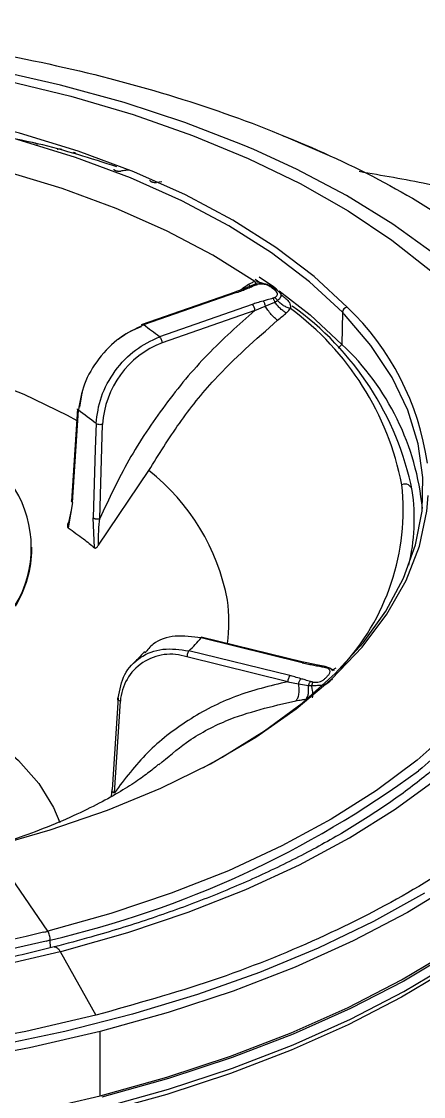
# Model space of a CAD drawing. Extents: x 939 to 1039, y 781 to 934.
# Drawn here: x 965.605 to 966.619, y 830.906 to 833.621 of the extents above; entities that cross this region are included whole.
import ezdxf

# ---------------------------------------------------------------- set-up
doc = ezdxf.new("R2010")
doc.units = 0
doc.header["$MEASUREMENT"] = 0
doc.layers.add('1', color=4, linetype='Continuous')

# ---------------------------------------------------------------- blocks, each defined once
blk = doc.blocks.new('Envoy')
at = {"layer": '1', "color": 3, "linetype": 'Continuous', "lineweight": 25}
for p, q in [((27.3049, 34.0413), (27.2922, 34.0401)), ((27.5407, 33.7955), (27.5524, 33.7876)), ((27.5146, 33.7725), (27.4896, 33.7628)), ((27.5366, 33.7817), (27.5143, 33.7724)), ((27.5239, 33.7821), (27.5282, 33.7782)), ((27.5438, 33.784), (27.5366, 33.7817)), ((27.5959, 33.7684), (27.5871, 33.7749)), ((27.49, 33.763), (27.253, 33.6802)), ((27.4938, 33.762), (27.2594, 33.6801)), ((27.5901, 33.7376), (27.5966, 33.7418)), ((27.607, 33.7552), (27.6058, 33.7562)), ((27.5334, 33.732), (27.2992, 33.6501)), ((27.5401, 33.7171), (27.3058, 33.6353)), ((27.5401, 33.7171), (27.5659, 33.7277)), ((27.5659, 33.7277), (27.5901, 33.7376)), ((27.7606, 33.7123), (27.7595, 33.631)), ((27.7499, 33.6216), (27.7595, 33.631)), ((27.0925, 33.4687), (27.0775, 33.2354)), ((27.0798, 33.2321), (27.0947, 33.4647)), ((27.1392, 33.4312), (27.1373, 33.3663)), ((27.1487, 33.1911), (27.1558, 33.4292)), ((27.1373, 33.3663), (27.1321, 33.1931)), ((27.1453, 33.1243), (27.2726, 33.3127)), ((27.0798, 33.2321), (27.0689, 33.1678)), ((27.0765, 33.2127), (27.0695, 33.1814)), ((27.1358, 33.1175), (27.1321, 33.1931)), ((27.942, 33.173), (27.9419, 33.1923)), ((26.9776, 33.1155), (26.9776, 33.1192)), ((27.662, 32.8287), (27.4041, 32.8921)), ((27.6592, 32.8274), (27.4047, 32.8899)), ((27.6281, 32.7947), (27.3737, 32.8572)), ((27.623, 32.7794), (27.3686, 32.8419)), ((27.662, 32.8287), (27.6624, 32.8286)), ((27.6907, 32.8226), (27.6624, 32.8286)), ((27.7168, 32.8175), (27.6904, 32.8226)), ((27.7238, 32.8156), (27.7168, 32.8175)), ((27.7256, 32.8144), (27.7183, 32.8157)), ((27.7395, 32.8087), (27.7377, 32.8076)), ((27.623, 32.7794), (27.6499, 32.7744)), ((27.6499, 32.7744), (27.6749, 32.7698)), ((27.6749, 32.7698), (27.6832, 32.7696)), ((27.1954, 32.7385), (27.1803, 32.5076)), ((27.6855, 32.739), (27.6861, 32.7424)), ((27.1856, 32.4991), (27.2007, 32.73)), ((27.1779, 32.4892), (27.1803, 32.5076)), ((27.0177, 32.1495), (26.8721, 32.3619)), ((27.0072, 32.1468), (26.9629, 32.1359)), ((27.0243, 32.1073), (27.024, 32.1271)), ((27.0491, 32.0979), (27.1391, 31.9374)), ((27.1501, 31.7338), (27.1495, 31.8958))]:
    blk.add_line(p, q, dxfattribs=at)
at = {"layer": '1', "color": 3, "linetype": 'Continuous', "lineweight": 25, "flags": 128}
for points in [[(27.5372, 34.123), (27.5085, 34.1352), (27.3634, 34.1914), (27.2102, 34.2416), (27.05, 34.2858), (26.8835, 34.3235), (26.7118, 34.3545), (26.536, 34.3788), (26.357, 34.3961), (26.1758, 34.4063), (25.9936, 34.4094), (25.8113, 34.4053), (25.6301, 34.3942), (25.4511, 34.376), (25.2752, 34.3509), (25.1035, 34.3189), (24.937, 34.2804)], [(24.9789, 34.27), (25.1449, 34.3078), (25.3161, 34.3388), (25.4915, 34.363), (25.6699, 34.38), (25.8504, 34.3898), (26.0317, 34.3924), (26.2128, 34.3877), (26.3925, 34.3757), (26.5698, 34.3566), (26.7435, 34.3304), (26.9127, 34.2973), (27.0761, 34.2576), (27.233, 34.2113), (27.3822, 34.1589), (27.5228, 34.1007), (27.6541, 34.037), (27.7751, 33.9682), (27.8852, 33.8947), (27.9837, 33.817), (28.0699, 33.7356), (28.1434, 33.6509), (28.1845, 33.5937)], [(27.7727, 33.7252), (27.6893, 33.8027), (27.593, 33.8761), (27.4845, 33.9449), (27.3646, 34.0086), (27.2343, 34.0666), (27.0946, 34.1186), (26.9465, 34.1641), (26.7911, 34.2029), (26.6296, 34.2345), (26.4633, 34.2588), (26.2934, 34.2756), (26.1212, 34.2847), (25.9481, 34.2861), (25.7753, 34.2798), (25.6041, 34.2658), (25.4359, 34.2443), (25.272, 34.2153), (25.1135, 34.1791)], [(27.7606, 33.7123), (27.6778, 33.7892), (27.5821, 33.8621), (27.4744, 33.9304), (27.3553, 33.9937), (27.2259, 34.0513), (27.0871, 34.103), (26.94, 34.1482), (26.7857, 34.1867), (26.6253, 34.2181), (26.4602, 34.2422), (26.2914, 34.2589), (26.1204, 34.268), (25.9484, 34.2694), (25.7768, 34.2631), (25.6068, 34.2492), (25.4398, 34.2278), (25.2769, 34.199), (25.1195, 34.1631)], [(27.5395, 33.7898), (27.4337, 33.8565), (27.3168, 33.9181), (27.1898, 33.9743), (27.0537, 34.0246), (26.9093, 34.0685), (26.758, 34.1058), (26.6008, 34.1362), (26.439, 34.1594), (26.2737, 34.1753), (26.1063, 34.1837), (25.938, 34.1845)], [(27.6108, 34.1576), (27.6177, 34.1548), (27.7269, 34.1079)], [(27.0594, 32.1005), (27.2193, 32.1459), (27.372, 32.1973), (27.5167, 32.2545), (27.6524, 32.3172), (27.7784, 32.385), (27.894, 32.4575), (27.9984, 32.5343)], [(27.9927, 33.8591), (27.8875, 33.9351), (27.7713, 34.0067), (27.6447, 34.0736), (27.5372, 34.123)], [(24.9362, 32.0925), (25.1026, 32.0548), (25.2743, 32.0237), (25.4502, 31.9995), (25.6292, 31.9822), (25.8104, 31.972), (25.9926, 31.9689), (26.1748, 31.9729), (26.356, 31.984), (26.5351, 32.0022), (26.7109, 32.0274), (26.8826, 32.0593), (27.0491, 32.0979)], [(27.5507, 33.8013), (27.5866, 33.7769), (27.5944, 33.7714)], [(27.6013, 33.7664), (27.6791, 33.7058), (27.7595, 33.631)], [(28.061, 33.7448), (28.0826, 33.7229), (28.1565, 33.6377), (28.2171, 33.5498), (28.2641, 33.4597), (28.2971, 33.3679), (28.3159, 33.2751), (28.3205, 33.1817), (28.3108, 33.0885), (28.2868, 32.9958), (28.2487, 32.9044), (28.1968, 32.8147), (28.1313, 32.7274), (28.0527, 32.6429), (27.9614, 32.5618), (27.9525, 32.5546)], [(27.4102, 32.5629), (27.4573, 32.5888), (27.5638, 32.655), (27.659, 32.7255), (27.7423, 32.7998), (27.813, 32.8774), (27.8706, 32.9578), (27.9148, 33.0404), (27.9452, 33.1246), (27.9615, 33.2097), (27.9637, 33.2952), (27.9518, 33.3804), (27.9258, 33.4648), (27.886, 33.5477), (27.8325, 33.6286), (27.7659, 33.7068)], [(25.9872, 33.6849), (26.1377, 33.6817), (26.2867, 33.6707), (26.4327, 33.652), (26.5742, 33.6258), (26.7096, 33.5924), (26.8376, 33.5521), (26.9569, 33.5053), (27.0663, 33.4525), (27.0906, 33.4392)], [(28.1845, 33.5937), (28.2037, 33.5635), (28.2503, 33.474), (28.2831, 33.3828), (28.3019, 33.2905), (28.3064, 33.1977), (28.2967, 33.105), (28.2729, 33.0129), (28.235, 32.922), (28.1834, 32.8329), (28.1183, 32.7461), (28.0402, 32.6621), (27.9494, 32.5815), (27.8467, 32.5047), (27.7325, 32.4323), (27.6077, 32.3646), (27.473, 32.3022), (27.3291, 32.2452), (27.177, 32.1942), (27.0177, 32.1495)], [(27.1044, 33.5117), (27.1024, 33.5039), (27.0977, 33.473)], [(27.9678, 32.2454), (27.8387, 32.1736), (27.6996, 32.1068), (27.5515, 32.0453), (27.3951, 31.9895), (27.2311, 31.9397), (27.0606, 31.8962), (26.8844, 31.8591), (26.7034, 31.8287), (26.5187, 31.8051), (26.3311, 31.7884), (26.1417, 31.7788), (25.9516, 31.7763), (25.7616, 31.7809), (25.5729, 31.7926), (25.3865, 31.8114), (25.2033, 31.837), (25.0242, 31.8694), (24.8504, 31.9085)], [(26.872, 32.3619), (27.0238, 32.405), (27.1678, 32.4547), (27.3028, 32.5105), (27.4278, 32.5722), (27.5419, 32.6392), (27.6442, 32.711), (27.7339, 32.787), (27.8104, 32.8668), (27.8731, 32.9496), (27.9215, 33.0348), (27.9551, 33.1218), (27.9739, 33.21), (27.9773, 33.2492)], [(28.6039, 33.0415), (28.6079, 33.0117), (28.6118, 32.9139), (28.6017, 32.8161), (28.5778, 32.719), (28.54, 32.6229), (28.4887, 32.5285), (28.424, 32.4362), (28.3464, 32.3466), (28.2563, 32.26), (28.154, 32.177), (28.0403, 32.0981), (27.9156, 32.0235), (27.7807, 31.9538), (27.6362, 31.8893), (27.483, 31.8303), (27.3218, 31.7772), (27.1536, 31.7302)], [(27.1501, 31.7338), (27.3179, 31.7806), (27.4785, 31.8336), (27.6313, 31.8924), (27.7753, 31.9567), (27.9098, 32.0262), (28.0341, 32.1005), (28.1476, 32.1793), (28.2495, 32.262), (28.3394, 32.3483), (28.4167, 32.4377), (28.4812, 32.5297), (28.5324, 32.6238), (28.57, 32.7196), (28.5939, 32.8165), (28.6039, 32.9139), (28.6043, 32.9378)], [(24.9347, 31.7047), (25.1117, 31.6689), (25.2933, 31.6398), (25.4787, 31.6175), (25.6669, 31.6022), (25.8568, 31.5941), (26.0475, 31.593), (26.2378, 31.5991), (26.4269, 31.6122), (26.6136, 31.6324), (26.797, 31.6595), (26.9762, 31.6934), (27.1501, 31.7338)], [(28.5454, 32.8166), (28.5439, 32.8131), (28.4953, 32.7162), (28.4327, 32.6214), (28.3564, 32.5292), (28.267, 32.4402), (28.1648, 32.3548), (28.0504, 32.2736), (27.9246, 32.1968), (27.788, 32.1251), (27.6413, 32.0588), (27.4854, 31.9983), (27.3212, 31.9439), (27.1495, 31.8958)], [(26.7137, 32.7326), (26.7184, 32.7304), (26.8048, 32.685), (26.8803, 32.6348), (26.9439, 32.5804), (26.9946, 32.5225), (27.0318, 32.4619), (27.0478, 32.4237)], [(28.5284, 32.5724), (28.4809, 32.4861), (28.4165, 32.3941), (28.3391, 32.3048), (28.2493, 32.2185), (28.1474, 32.1358), (28.034, 32.057), (27.9097, 31.9827), (27.7752, 31.9132), (27.6312, 31.8489), (27.4784, 31.7901), (27.3178, 31.7372), (27.1501, 31.6904)], [(27.1391, 31.9374), (26.9625, 31.8965), (26.7806, 31.8623), (26.5942, 31.8353), (26.4045, 31.8154), (26.2125, 31.8028), (26.0193, 31.7976), (25.8259, 31.7998), (25.6335, 31.8094), (25.443, 31.8263), (25.2557, 31.8505), (25.0724, 31.8817), (24.8944, 31.92), (24.7224, 31.9649), (24.5576, 32.0163), (24.4008, 32.0738), (24.2529, 32.1373), (24.1148, 32.2062), (23.9871, 32.2803), (23.8707, 32.359), (23.7661, 32.4421), (23.674, 32.5289)], [(27.0134, 32.1245), (26.8464, 32.0864), (26.6741, 32.0551), (26.4977, 32.0309), (26.3181, 32.0137), (26.1366, 32.0038), (25.9542, 32.0013), (25.772, 32.006), (25.5911, 32.018), (25.4128, 32.0373), (25.238, 32.0636), (25.0678, 32.0969), (24.9034, 32.1369), (24.7456, 32.1834), (24.5955, 32.2361), (24.454, 32.2947), (24.3219, 32.3588), (24.2001, 32.428), (24.0894, 32.5019), (24.062, 32.5222)], [(27.1495, 31.8958), (26.9714, 31.8545), (26.7878, 31.8201), (26.5998, 31.7927), (26.4084, 31.7727), (26.2146, 31.76), (26.0196, 31.7547), (25.8245, 31.757), (25.6303, 31.7666), (25.4382, 31.7837), (25.2491, 31.8081), (25.0642, 31.8396), (24.8846, 31.8782), (24.7111, 31.9235), (24.5448, 31.9754), (24.3865, 32.0335), (24.2373, 32.0975), (24.0979, 32.167), (23.9691, 32.2418), (23.8516, 32.3212), (23.7461, 32.405), (23.6532, 32.4926)], [(27.1537, 31.7037), (27.3219, 31.7507), (27.4831, 31.8038), (27.6363, 31.8628), (27.7808, 31.9273), (27.9157, 31.997), (28.0404, 32.0716), (28.1541, 32.1506), (28.2564, 32.2335), (28.3465, 32.3201), (28.4241, 32.4097), (28.4648, 32.4653)], [(26.9629, 32.1359), (26.8412, 32.109), (26.6699, 32.0779), (26.4946, 32.0538), (26.3161, 32.0368), (26.1356, 32.0269), (25.9543, 32.0244), (25.7732, 32.0291), (25.5935, 32.041), (25.4162, 32.0602), (25.2425, 32.0863), (25.0734, 32.1194), (24.9099, 32.1592), (24.7531, 32.2054), (24.6039, 32.2578), (24.4632, 32.316), (24.332, 32.3797), (24.2676, 32.4149)]]:
    blk.add_lwpolyline(points, dxfattribs=at)
at = {"layer": '1', "color": 3, "linetype": 'Continuous', "lineweight": 25}
for centre, radius, start, end in [((27.491, 33.7591), 0.00406, 45.9986, 104.849), ((27.5194, 33.7168), 0.0207, 0.9624, 47.2827), ((27.1965, 33.1371), 0.7276, 11.0721, 53.4681), ((27.1962, 33.1116), 0.7558, 11.4757, 54.6193), ((27.7747, 33.7113), 0.0141, 98.1519, 175.9468), ((27.3031, 33.235), 0.6789, 8.1579, 46.2283), ((27.1054, 33.0777), 0.9122, 43.6048, 44.0825), ((27.3268, 33.4717), 0.2166, 109.966, 127.5663), ((26.6489, 32.8292), 1.0473, 51.6188, 54.3409), ((27.3918, 33.4151), 0.2364, 111.3231, 176.5744), ((27.3137, 33.156), 0.6514, 5.3537, 46.8168), ((26.5653, 32.7165), 0.9166, 51.2313, 54.7142), ((26.933, 32.8833), 0.5474, 10.7512, 51.6656), ((26.6941, 33.1182), 0.282, 328.9246, 31.4987), ((27.3273, 33.2139), 0.5867, 316.9375, 6.1586), ((27.9183, 33.2598), 0.0187, 6.699, 114.3544), ((27.4247, 33.1904), 0.5171, 346.9457, 7.9557), ((26.6891, 33.1188), 0.2885, 328.9992, 359.3344), ((27.0849, 32.931), 0.3897, 351.8462, 8.0189), ((26.8229, 33.4102), 0.7805, 314.8883, 318.1978), ((27.3274, 32.7218), 0.127, 71.0891, 176.274), ((27.6617, 32.8258), 0.00299, 83.1285, 146.6007), ((27.6483, 32.7794), 0.0253, 142.9284, 180.1491), ((26.4536, 34.5881), 2.5262, 283.0491, 306.3937), ((26.1603, 35.506), 3.4643, 284.1501, 284.33), ((26.0074, 36.1092), 4.1097, 284.1686, 284.3211), ((26.0419, 36.0387), 4.0675, 284.3369, 284.4872)]:
    blk.add_arc(centre, radius, start, end, dxfattribs=at)
for points, knots in [([(24.8476, 34.3054), (24.9507, 34.3293), (25.1569, 34.3771), (25.4857, 34.4218), (25.8218, 34.4458), (26.1612, 34.4468), (26.4977, 34.4251), (26.8255, 34.3812), (27.1391, 34.3156), (27.4332, 34.2297), (27.702, 34.1246), (27.9443, 34.0032), (28.0769, 33.91), (28.1432, 33.8634)], [0, 0, 0, 0, 0.090909, 0.181818, 0.272727, 0.363636, 0.454545, 0.545454, 0.636364, 0.727273, 0.818182, 0.909091, 1, 1, 1, 1]), ([(26.8839, 34.161), (26.92, 34.154), (27.0278, 34.1329), (27.1256, 34.1013), (27.1907, 34.0803)], [0, 0, 0, 0, 0.334712, 1, 1, 1, 1]), ([(26.9844, 34.14), (26.9853, 34.1398), (26.9871, 34.1393), (26.9892, 34.1383), (26.9908, 34.1372), (26.9911, 34.1364), (26.9913, 34.136)], [0, 0, 0, 0, 0.238999, 0.489759, 0.72751, 1, 1, 1, 1]), ([(27.0409, 34.1243), (27.0419, 34.1244), (27.0438, 34.1247), (27.047, 34.1246), (27.0501, 34.1244), (27.0521, 34.124), (27.053, 34.1238)], [0, 0, 0, 0, 0.272411, 0.510065, 0.760973, 1, 1, 1, 1]), ([(27.0822, 34.1164), (27.0831, 34.1162), (27.0849, 34.1156), (27.0869, 34.1146), (27.0884, 34.1135), (27.0886, 34.1127), (27.0887, 34.1123)], [0, 0, 0, 0, 0.238971, 0.489778, 0.72746, 1, 1, 1, 1]), ([(27.1838, 34.0738), (27.1839, 34.0734), (27.184, 34.0726), (27.1854, 34.0714), (27.1873, 34.0704), (27.1896, 34.0696), (27.1923, 34.0689), (27.1953, 34.0685), (27.1985, 34.0683), (27.2004, 34.0685), (27.2015, 34.0686)], [0, 0, 0, 0, 0.135591, 0.264121, 0.385618, 0.500406, 0.614952, 0.736247, 0.864504, 1, 1, 1, 1]), ([(27.2221, 34.0711), (27.2196, 34.0708), (27.2127, 34.07), (27.2058, 34.0691), (27.2015, 34.0686)], [0, 0, 0, 0, 0.363231, 1, 1, 1, 1]), ([(27.8031, 34.0683), (27.8606, 34.0582), (28.1065, 34.0149), (28.5326, 33.902), (29.0784, 33.7331), (29.4308, 33.5907), (29.6065, 33.5197)], [0, 0, 0, 0, 0.0928143, 0.3966006, 0.6990858, 1, 1, 1, 1]), ([(27.2751, 34.0457), (27.2751, 34.0453), (27.2752, 34.0445), (27.2764, 34.0433), (27.2781, 34.0422), (27.2804, 34.0413), (27.283, 34.0406), (27.286, 34.0401), (27.2892, 34.0399), (27.2912, 34.04), (27.2922, 34.0401)], [0, 0, 0, 0, 0.135609, 0.264063, 0.38563, 0.500389, 0.614987, 0.736326, 0.864617, 1, 1, 1, 1]), ([(27.4938, 33.762), (27.4986, 33.7637), (27.5073, 33.7668), (27.5155, 33.7702), (27.5191, 33.7717)], [0, 0, 0, 0, 0.55996, 1, 1, 1, 1]), ([(27.5239, 33.7821), (27.5193, 33.7792), (27.5122, 33.7747), (27.5056, 33.7698), (27.5033, 33.7681)], [0, 0, 0, 0, 0.661947, 1, 1, 1, 1]), ([(27.5191, 33.7717), (27.5182, 33.7722), (27.5166, 33.773), (27.5152, 33.7726), (27.5145, 33.7725)], [0, 0, 0, 0, 0.4862794, 1, 1, 1, 1]), ([(27.5191, 33.7717), (27.5231, 33.7734), (27.5303, 33.7765), (27.5376, 33.7795), (27.5408, 33.7808)], [0, 0, 0, 0, 0.559981, 1, 1, 1, 1]), ([(27.5395, 33.7898), (27.5365, 33.7885), (27.5311, 33.7863), (27.5261, 33.7834), (27.5239, 33.7821)], [0, 0, 0, 0, 0.5604238, 1, 1, 1, 1]), ([(27.5408, 33.7808), (27.5401, 33.7811), (27.5388, 33.7819), (27.537, 33.7819), (27.5354, 33.7812), (27.5346, 33.7801), (27.5343, 33.7796)], [0, 0, 0, 0, 0.245358, 0.499929, 0.7545, 1, 1, 1, 1]), ([(27.5395, 33.7898), (27.5403, 33.7878), (27.5414, 33.7849), (27.542, 33.7836), (27.5421, 33.7831)], [0, 0, 0, 0, 0.656658, 1, 1, 1, 1]), ([(27.5395, 33.7898), (27.5466, 33.7891), (27.5554, 33.7882), (27.5625, 33.7841), (27.5638, 33.7834)], [0, 0, 0, 0, 0.805866, 1, 1, 1, 1]), ([(27.5408, 33.7808), (27.5417, 33.7812), (27.5435, 33.7818), (27.5454, 33.7824), (27.5463, 33.7826)], [0, 0, 0, 0, 0.559918, 1, 1, 1, 1]), ([(27.5899, 33.7718), (27.5873, 33.7736), (27.5821, 33.7774), (27.5706, 33.7825), (27.5565, 33.7857), (27.5471, 33.7838), (27.5423, 33.7828)], [0, 0, 0, 0, 0.228158, 0.472301, 0.731071, 1, 1, 1, 1]), ([(27.5463, 33.7826), (27.5459, 33.783), (27.545, 33.7837), (27.5441, 33.7842), (27.5438, 33.7839), (27.5438, 33.7839)], [0, 0, 0, 0, 0.4912386, 0.9959486, 1, 1, 1, 1]), ([(27.5807, 33.7752), (27.5779, 33.777), (27.5727, 33.7804), (27.5627, 33.7832), (27.5535, 33.7838), (27.5486, 33.783), (27.5463, 33.7826)], [0, 0, 0, 0, 0.334029, 0.623017, 0.821695, 1, 1, 1, 1]), ([(27.5807, 33.7752), (27.5817, 33.7754), (27.5836, 33.776), (27.5864, 33.7755), (27.5886, 33.7741), (27.5895, 33.7726), (27.5899, 33.7718)], [0, 0, 0, 0, 0.244074, 0.500067, 0.755836, 1, 1, 1, 1]), ([(27.5894, 33.7687), (27.5878, 33.7699), (27.5849, 33.7721), (27.582, 33.7742), (27.5807, 33.7752)], [0, 0, 0, 0, 0.559961, 1, 1, 1, 1]), ([(27.5894, 33.7687), (27.5903, 33.7689), (27.5923, 33.7694), (27.5951, 33.7689), (27.5973, 33.7676), (27.5982, 33.766), (27.5986, 33.7652)], [0, 0, 0, 0, 0.244081, 0.499958, 0.755813, 1, 1, 1, 1]), ([(27.5901, 33.7495), (27.5915, 33.7503), (27.5943, 33.7519), (27.5966, 33.7552), (27.5971, 33.7593), (27.5948, 33.764), (27.5912, 33.7671), (27.5894, 33.7687)], [0, 0, 0, 0, 0.149109, 0.311866, 0.493464, 0.731818, 1, 1, 1, 1]), ([(27.5604, 33.7404), (27.5552, 33.7389), (27.5461, 33.7363), (27.5373, 33.7333), (27.5334, 33.732)], [0, 0, 0, 0, 0.5599883, 1, 1, 1, 1]), ([(27.5849, 33.7475), (27.5804, 33.7462), (27.5722, 33.7438), (27.564, 33.7415), (27.5604, 33.7404)], [0, 0, 0, 0, 0.560038, 1, 1, 1, 1]), ([(27.5604, 33.7404), (27.561, 33.7398), (27.5622, 33.7384), (27.5639, 33.7352), (27.5653, 33.7314), (27.5657, 33.7289), (27.5659, 33.7277)], [0, 0, 0, 0, 0.2431025, 0.5000407, 0.7569202, 1, 1, 1, 1]), ([(27.5901, 33.7495), (27.5892, 33.7491), (27.5876, 33.7484), (27.5858, 33.7478), (27.5849, 33.7475)], [0, 0, 0, 0, 0.5600015, 1, 1, 1, 1]), ([(27.5849, 33.7475), (27.5855, 33.747), (27.5865, 33.7459), (27.588, 33.7435), (27.5892, 33.7407), (27.5898, 33.7386), (27.5901, 33.7376)], [0, 0, 0, 0, 0.245477, 0.500002, 0.754512, 1, 1, 1, 1]), ([(27.5901, 33.7495), (27.5908, 33.7491), (27.592, 33.7483), (27.5938, 33.7465), (27.5954, 33.7443), (27.5962, 33.7426), (27.5966, 33.7418)], [0, 0, 0, 0, 0.246516, 0.500039, 0.753474, 1, 1, 1, 1]), ([(27.5966, 33.7418), (27.5994, 33.7443), (27.605, 33.7492), (27.6074, 33.7548), (27.6051, 33.76), (27.6007, 33.7635), (27.5986, 33.7652)], [0, 0, 0, 0, 0.270099, 0.529371, 0.773262, 1, 1, 1, 1]), ([(27.6296, 33.7218), (27.6269, 33.7225), (27.6213, 33.7241), (27.6124, 33.7287), (27.6038, 33.7346), (27.599, 33.7394), (27.5966, 33.7418)], [0, 0, 0, 0, 0.24184, 0.494739, 0.750399, 1, 1, 1, 1]), ([(27.6059, 33.7574), (27.606, 33.7575), (27.6061, 33.7577), (27.6052, 33.7586), (27.6048, 33.759)], [0, 0, 0, 0, 0.519994, 1, 1, 1, 1]), ([(27.6206, 33.7442), (27.6187, 33.7458), (27.6147, 33.7493), (27.6096, 33.7532), (27.607, 33.7552)], [0, 0, 0, 0, 0.483825, 1, 1, 1, 1]), ([(27.6206, 33.7442), (27.6237, 33.7411), (27.6294, 33.7355), (27.6296, 33.726), (27.6296, 33.7218)], [0, 0, 0, 0, 0.546103, 1, 1, 1, 1]), ([(28.3126, 33.7139), (28.3588, 33.6613), (28.4511, 33.556), (28.5369, 33.3879), (28.582, 33.216), (28.5821, 33.0423), (28.5381, 32.87), (28.4505, 32.702), (28.3208, 32.5412), (28.1513, 32.3903), (27.945, 32.2518), (27.7049, 32.1286), (27.437, 32.0209), (27.2384, 31.9653), (27.1391, 31.9374)], [0, 0, 0, 0, 0.083334, 0.166666, 0.25, 0.333334, 0.416667, 0.5, 0.583333, 0.666667, 0.75, 0.833333, 0.916667, 1, 1, 1, 1]), ([(27.5401, 33.7171), (27.4993, 33.6809), (27.4179, 33.6085), (27.3114, 33.4796), (27.2183, 33.3403), (27.1719, 33.2408), (27.1487, 33.1911)], [0, 0, 0, 0, 0.249992, 0.5, 0.75001, 1, 1, 1, 1]), ([(27.5971, 33.6919), (27.5947, 33.6938), (27.5897, 33.6977), (27.5811, 33.7067), (27.5726, 33.7172), (27.5681, 33.7242), (27.5659, 33.7277)], [0, 0, 0, 0, 0.233411, 0.486547, 0.746979, 1, 1, 1, 1]), ([(27.6192, 33.7105), (27.6169, 33.7119), (27.6121, 33.7147), (27.6043, 33.7212), (27.5966, 33.7291), (27.5923, 33.7348), (27.5901, 33.7376)], [0, 0, 0, 0, 0.240364, 0.493308, 0.749823, 1, 1, 1, 1]), ([(27.6192, 33.7105), (27.6213, 33.7125), (27.6252, 33.7162), (27.6283, 33.7201), (27.6296, 33.7218)], [0, 0, 0, 0, 0.558975, 1, 1, 1, 1]), ([(27.2726, 33.3127), (27.2974, 33.3528), (27.3469, 33.4332), (27.4531, 33.5655), (27.5425, 33.644), (27.5971, 33.6919)], [0, 0, 0, 0, 0.280162, 0.560322, 1, 1, 1, 1]), ([(27.5971, 33.6919), (27.6013, 33.6953), (27.6089, 33.7015), (27.616, 33.7077), (27.6192, 33.7105)], [0, 0, 0, 0, 0.559275, 1, 1, 1, 1]), ([(27.2594, 33.6801), (27.2388, 33.6705), (27.1975, 33.6514), (27.1443, 33.5967), (27.1056, 33.5313), (27.0984, 33.4869), (27.0947, 33.4647)], [0, 0, 0, 0, 0.24956, 0.499967, 0.750386, 1, 1, 1, 1]), ([(27.2556, 33.6809), (27.2561, 33.6811), (27.2572, 33.6815), (27.2586, 33.6806), (27.2594, 33.6801)], [0, 0, 0, 0, 0.380693, 1, 1, 1, 1]), ([(27.1392, 33.4312), (27.1422, 33.4538), (27.1481, 33.4992), (27.1852, 33.5658), (27.2373, 33.6213), (27.2785, 33.6405), (27.2992, 33.6501)], [0, 0, 0, 0, 0.249606, 0.500025, 0.750015, 1, 1, 1, 1]), ([(27.2992, 33.6501), (27.3, 33.6493), (27.3017, 33.6478), (27.3039, 33.6439), (27.3055, 33.6394), (27.3057, 33.6367), (27.3058, 33.6353)], [0, 0, 0, 0, 0.250002, 0.500006, 0.750053, 1, 1, 1, 1]), ([(27.0947, 33.4647), (27.0939, 33.4655), (27.0926, 33.4667), (27.0927, 33.468), (27.0927, 33.4685)], [0, 0, 0, 0, 0.607934, 1, 1, 1, 1]), ([(27.1558, 33.4292), (27.1544, 33.4289), (27.1516, 33.4283), (27.1467, 33.4284), (27.1422, 33.4294), (27.1402, 33.4306), (27.1392, 33.4312)], [0, 0, 0, 0, 0.250071, 0.499979, 0.749977, 1, 1, 1, 1]), ([(27.0798, 33.2321), (27.0793, 33.2325), (27.0785, 33.2332), (27.0778, 33.2344), (27.0775, 33.2353), (27.0775, 33.2358), (27.0776, 33.2359)], [0, 0, 0, 0, 0.303545, 0.607319, 0.910618, 1, 1, 1, 1]), ([(27.0695, 33.1814), (27.0688, 33.1797), (27.0675, 33.1767), (27.0669, 33.1725), (27.0673, 33.1693), (27.0684, 33.1683), (27.0689, 33.1678)], [0, 0, 0, 0, 0.353011, 0.636382, 0.821112, 1, 1, 1, 1]), ([(27.1321, 33.1931), (27.1325, 33.1928), (27.1335, 33.1922), (27.1353, 33.1914), (27.1374, 33.1908), (27.1396, 33.1904), (27.142, 33.1903), (27.1444, 33.1903), (27.1467, 33.1906), (27.148, 33.1909), (27.1487, 33.1911)], [0, 0, 0, 0, 0.1250694, 0.2500701, 0.3750669, 0.5000874, 0.6250726, 0.7500351, 0.8750408, 1, 1, 1, 1]), ([(27.1453, 33.1243), (27.1454, 33.1371), (27.1456, 33.1554), (27.1471, 33.1756), (27.148, 33.1843), (27.1484, 33.1881), (27.1486, 33.1898), (27.1486, 33.1906), (27.1487, 33.1909), (27.1487, 33.1911)], [0, 0, 0, 0, 0.560554, 0.806844, 0.915075, 0.962641, 0.983564, 0.992761, 1, 1, 1, 1]), ([(27.0689, 33.1678), (27.082, 33.1586), (27.1053, 33.1422), (27.1265, 33.125), (27.1358, 33.1175)], [0, 0, 0, 0, 0.559991, 1, 1, 1, 1]), ([(27.1358, 33.1175), (27.1362, 33.1172), (27.1371, 33.1167), (27.1389, 33.1171), (27.1409, 33.1184), (27.1432, 33.1209), (27.1446, 33.1231), (27.1453, 33.1243)], [0, 0, 0, 0, 0.152394, 0.30592, 0.477294, 0.71743, 1, 1, 1, 1]), ([(27.7226, 31.4881), (27.8114, 31.5223), (27.9888, 31.5907), (28.2249, 31.7112), (28.437, 31.8413), (28.6241, 31.979), (28.7885, 32.1204), (28.9562, 32.2861), (29.1179, 32.4724), (29.2661, 32.6718), (29.3882, 32.8583), (29.4503, 32.9704), (29.4811, 33.026)], [0, 0, 0, 0, 0.084821, 0.169433, 0.254005, 0.338524, 0.422858, 0.506958, 0.632414, 0.756569, 0.879087, 1, 1, 1, 1]), ([(27.0339, 32.1097), (27.0071, 32.103), (26.9291, 32.0836), (26.796, 32.056), (26.634, 32.0287), (26.4683, 32.0076), (26.3002, 31.9926), (26.1303, 31.9839), (25.9598, 31.9815), (25.7894, 31.9855), (25.6201, 31.9957), (25.4528, 32.0122), (25.2884, 32.0349), (25.1278, 32.0636), (24.9718, 32.0981), (24.8214, 32.1384), (24.6772, 32.184), (24.5402, 32.2348), (24.411, 32.2905), (24.2902, 32.3507), (24.1787, 32.4151), (24.0768, 32.4833), (23.9852, 32.5548), (23.9043, 32.6294), (23.8345, 32.7064), (23.7762, 32.7856), (23.7292, 32.8653), (23.708, 32.919), (23.6976, 32.9452)], [0, 0, 0, 0, 0.020633, 0.059888, 0.099161, 0.138444, 0.177735, 0.217032, 0.256332, 0.295633, 0.334933, 0.374227, 0.413515, 0.452792, 0.492058, 0.531308, 0.570542, 0.609754, 0.648945, 0.688112, 0.727257, 0.766382, 0.805496, 0.84461, 0.883745, 0.922936, 0.962231, 1, 1, 1, 1]), ([(28.2767, 32.9281), (28.267, 32.9054), (28.2454, 32.8551), (28.1975, 32.7786), (28.1361, 32.699), (28.063, 32.6217), (27.9792, 32.5472), (27.8848, 32.4758), (27.7803, 32.408), (27.6664, 32.344), (27.5434, 32.2842), (27.4122, 32.229), (27.2733, 32.1789), (27.1464, 32.1394), (27.065, 32.1179), (27.0339, 32.1097)], [0, 0, 0, 0, 0.066551, 0.147736, 0.228499, 0.308961, 0.389238, 0.46942, 0.549568, 0.629714, 0.709882, 0.790082, 0.870322, 0.950601, 1, 1, 1, 1]), ([(27.4047, 32.8899), (27.3825, 32.8929), (27.3381, 32.8989), (27.2873, 32.8825), (27.2692, 32.8596), (27.2629, 32.8516)], [0, 0, 0, 0, 0.393441, 0.788198, 1, 1, 1, 1]), ([(27.1954, 32.7385), (27.1992, 32.7591), (27.2069, 32.8004), (27.2487, 32.8436), (27.3063, 32.8666), (27.3512, 32.8604), (27.3737, 32.8572)], [0, 0, 0, 0, 0.2496019, 0.5000207, 0.7500052, 1, 1, 1, 1]), ([(27.2616, 32.8555), (27.2541, 32.8472), (27.2445, 32.8366), (27.2338, 32.826), (27.2316, 32.8238)], [0, 0, 0, 0, 0.793316, 1, 1, 1, 1]), ([(27.3737, 32.8572), (27.373, 32.8564), (27.3717, 32.8547), (27.37, 32.8506), (27.3688, 32.8461), (27.3687, 32.8433), (27.3686, 32.8419)], [0, 0, 0, 0, 0.249968, 0.499992, 0.749919, 1, 1, 1, 1]), ([(27.6592, 32.8274), (27.6645, 32.8262), (27.6741, 32.8239), (27.6839, 32.822), (27.6882, 32.8212)], [0, 0, 0, 0, 0.559958, 1, 1, 1, 1]), ([(27.6882, 32.8212), (27.6931, 32.8202), (27.7019, 32.8186), (27.7107, 32.8168), (27.7145, 32.8161)], [0, 0, 0, 0, 0.5600079, 1, 1, 1, 1]), ([(27.7145, 32.8161), (27.7149, 32.8165), (27.7157, 32.8174), (27.7168, 32.8176), (27.7177, 32.8172), (27.7181, 32.8162), (27.7183, 32.8157)], [0, 0, 0, 0, 0.245536, 0.500017, 0.754662, 1, 1, 1, 1]), ([(27.6558, 32.787), (27.6508, 32.7885), (27.6417, 32.7913), (27.6323, 32.7937), (27.6281, 32.7947)], [0, 0, 0, 0, 0.559981, 1, 1, 1, 1]), ([(27.7145, 32.8161), (27.7156, 32.8158), (27.7176, 32.8154), (27.7194, 32.8148), (27.7202, 32.8145)], [0, 0, 0, 0, 0.559824, 1, 1, 1, 1]), ([(27.718, 32.7884), (27.7193, 32.7897), (27.7216, 32.7921), (27.7238, 32.7945), (27.7248, 32.7955)], [0, 0, 0, 0, 0.560054, 1, 1, 1, 1]), ([(27.7202, 32.8145), (27.7208, 32.8149), (27.7219, 32.8156), (27.7232, 32.8159), (27.7237, 32.8156), (27.7237, 32.8156)], [0, 0, 0, 0, 0.470502, 0.953779, 1, 1, 1, 1]), ([(27.7248, 32.7955), (27.7265, 32.7977), (27.7297, 32.8017), (27.7295, 32.8076), (27.7259, 32.812), (27.722, 32.8137), (27.7202, 32.8145)], [0, 0, 0, 0, 0.334651, 0.6238, 0.822266, 1, 1, 1, 1]), ([(27.7339, 32.8101), (27.7324, 32.8113), (27.7294, 32.8135), (27.7256, 32.8149), (27.7237, 32.8156)], [0, 0, 0, 0, 0.5144475, 1, 1, 1, 1]), ([(27.7363, 32.8066), (27.7359, 32.8075), (27.734, 32.8114), (27.7292, 32.8131), (27.7256, 32.8144)], [0, 0, 0, 0, 0.243167, 1, 1, 1, 1]), ([(27.7438, 32.8139), (27.7419, 32.8124), (27.7382, 32.8096), (27.7341, 32.8093), (27.732, 32.8092)], [0, 0, 0, 0, 0.517299, 1, 1, 1, 1]), ([(27.623, 32.7794), (27.5781, 32.7685), (27.4882, 32.7468), (27.3696, 32.6846), (27.2651, 32.6039), (27.2121, 32.534), (27.1856, 32.4991)], [0, 0, 0, 0, 0.2499927, 0.5000009, 0.7500102, 1, 1, 1, 1]), ([(27.6433, 32.7313), (27.645, 32.7334), (27.6484, 32.7378), (27.6513, 32.7485), (27.6522, 32.7613), (27.6507, 32.7701), (27.6499, 32.7744)], [0, 0, 0, 0, 0.233471, 0.486601, 0.746987, 1, 1, 1, 1]), ([(27.6558, 32.787), (27.6552, 32.7864), (27.6538, 32.785), (27.652, 32.7818), (27.6506, 32.7781), (27.6501, 32.7756), (27.6499, 32.7744)], [0, 0, 0, 0, 0.243142, 0.500031, 0.75692, 1, 1, 1, 1]), ([(27.6801, 32.7797), (27.6756, 32.781), (27.6674, 32.7835), (27.6594, 32.7859), (27.6558, 32.787)], [0, 0, 0, 0, 0.560053, 1, 1, 1, 1]), ([(27.6697, 32.7356), (27.6708, 32.7373), (27.673, 32.7409), (27.675, 32.7492), (27.6758, 32.759), (27.6752, 32.7662), (27.6749, 32.7698)], [0, 0, 0, 0, 0.240395, 0.493337, 0.749823, 1, 1, 1, 1]), ([(27.6801, 32.7797), (27.6796, 32.7792), (27.6785, 32.7781), (27.677, 32.7756), (27.6757, 32.7728), (27.6752, 32.7708), (27.6749, 32.7698)], [0, 0, 0, 0, 0.245473, 0.499968, 0.754589, 1, 1, 1, 1]), ([(27.686, 32.7784), (27.6848, 32.7786), (27.6828, 32.7789), (27.6809, 32.7795), (27.6801, 32.7797)], [0, 0, 0, 0, 0.559922, 1, 1, 1, 1]), ([(27.6832, 32.7696), (27.6881, 32.7698), (27.6978, 32.7702), (27.7114, 32.7711), (27.7217, 32.7739), (27.726, 32.7775), (27.728, 32.7793)], [0, 0, 0, 0, 0.2700477, 0.5294803, 0.77341, 1, 1, 1, 1]), ([(27.686, 32.7784), (27.6857, 32.7779), (27.6852, 32.7769), (27.6844, 32.7747), (27.6837, 32.7723), (27.6833, 32.7705), (27.6832, 32.7696)], [0, 0, 0, 0, 0.246597, 0.500043, 0.753468, 1, 1, 1, 1]), ([(27.6861, 32.7424), (27.6862, 32.7441), (27.6863, 32.7474), (27.6858, 32.7541), (27.6848, 32.7615), (27.6837, 32.7669), (27.6832, 32.7696)], [0, 0, 0, 0, 0.2476741, 0.5008025, 0.7534862, 1, 1, 1, 1]), ([(27.686, 32.7784), (27.688, 32.7782), (27.6921, 32.7777), (27.6989, 32.7784), (27.7061, 32.7802), (27.7129, 32.7837), (27.7163, 32.7868), (27.718, 32.7884)], [0, 0, 0, 0, 0.149096, 0.31183, 0.493405, 0.731823, 1, 1, 1, 1]), ([(27.7348, 32.7865), (27.7335, 32.7851), (27.7313, 32.7827), (27.729, 32.7803), (27.728, 32.7793)], [0, 0, 0, 0, 0.5600232, 1, 1, 1, 1]), ([(23.2065, 32.729), (23.2119, 32.6673), (23.2229, 32.5437), (23.2965, 32.3616), (23.4117, 32.1847), (23.5714, 32.0157), (23.7739, 31.8571), (23.9968, 31.724), (24.2274, 31.6146), (24.4557, 31.5261), (24.7026, 31.4489), (24.966, 31.3842), (25.2433, 31.3331), (25.5313, 31.2966), (25.8265, 31.2753), (26.1251, 31.2697), (26.4231, 31.28), (26.7166, 31.3059), (27.0016, 31.3469), (27.3044, 31.4082), (27.6166, 31.4944), (27.9257, 31.6094), (28.1984, 31.7422), (28.4322, 31.8899), (28.6248, 32.0497), (28.7752, 32.219), (28.8814, 32.3951), (28.9468, 32.5757), (28.9531, 32.6976), (28.9562, 32.7585)], [0, 0, 0, 0, 0.0398688, 0.0799058, 0.1200331, 0.1606319, 0.2014909, 0.2428555, 0.2742573, 0.3059747, 0.3380107, 0.3703513, 0.4029658, 0.435807, 0.4688064, 0.5018812, 0.5349424, 0.5678959, 0.6006575, 0.633159, 0.6759514, 0.7181592, 0.7597875, 0.8006413, 0.8411834, 0.8813303, 0.9209935, 0.9605762, 1, 1, 1, 1]), ([(27.2007, 32.73), (27.1994, 32.7305), (27.1967, 32.7315), (27.1944, 32.7338), (27.1937, 32.7363), (27.1948, 32.7378), (27.1954, 32.7385)], [0, 0, 0, 0, 0.249963, 0.500028, 0.749989, 1, 1, 1, 1]), ([(27.2977, 32.5693), (27.3204, 32.5889), (27.3713, 32.6329), (27.4841, 32.6944), (27.583, 32.7173), (27.6433, 32.7313)], [0, 0, 0, 0, 0.238402, 0.534814, 1, 1, 1, 1]), ([(27.6433, 32.7313), (27.6482, 32.732), (27.6568, 32.7334), (27.6658, 32.7349), (27.6697, 32.7356)], [0, 0, 0, 0, 0.561073, 1, 1, 1, 1]), ([(27.2966, 32.5706), (27.2957, 32.5698), (27.2896, 32.564), (27.2708, 32.5487), (27.2362, 32.5239), (27.1902, 32.4953), (27.1332, 32.4644), (27.0651, 32.4323), (26.9908, 32.4014), (26.9353, 32.3824), (26.9095, 32.3736)], [0, 0, 0, 0, 0.023585, 0.161136, 0.298973, 0.438245, 0.579796, 0.724098, 0.871362, 1, 1, 1, 1]), ([(27.1803, 32.5076), (27.18, 32.5072), (27.1793, 32.5065), (27.1789, 32.5053), (27.1789, 32.5041), (27.1794, 32.5029), (27.1804, 32.5017), (27.1818, 32.5007), (27.1835, 32.4998), (27.1849, 32.4993), (27.1856, 32.4991)], [0, 0, 0, 0, 0.125027, 0.250059, 0.37497, 0.499987, 0.624973, 0.749948, 0.874987, 1, 1, 1, 1]), ([(27.024, 32.1271), (27.0239, 32.129), (27.0237, 32.1328), (27.0223, 32.1389), (27.0203, 32.1448), (27.0186, 32.1479), (27.0177, 32.1495)], [0, 0, 0, 0, 0.250015, 0.499991, 0.749972, 1, 1, 1, 1]), ([(27.0339, 32.1095), (27.0349, 32.1097), (27.0371, 32.11), (27.0409, 32.1079), (27.0451, 32.104), (27.0478, 32.0999), (27.0491, 32.0979)], [0, 0, 0, 0, 0.220797, 0.480558, 0.740288, 1, 1, 1, 1])]:
    blk.add_open_spline(points, degree=3, knots=knots, dxfattribs=at)

msp = doc.modelspace()

# ---------------------------------------------------------------- block references
at = {"layer": '1'}
msp.add_blockref('Envoy', (938.6538, 799.1744), dxfattribs=at)

doc.saveas('drawing.dxf')
